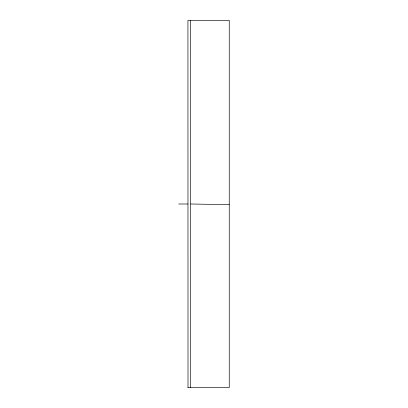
<?xml version="1.0" encoding="UTF-8"?>
<svg xmlns="http://www.w3.org/2000/svg" width="408" height="408" viewBox="0 0 408 408"><rect width="100%" height="100%" fill="white"/><g stroke="black" fill="none" stroke-linecap="round" stroke-linejoin="round"><path stroke-width="0.61" d="M187.935 387.58L229.245 387.58L229.245 20.4L187.935 20.4L188.011 387.58M178.755 203.99L187.935 203.99M190.689 203.99L229.245 204.704M190.689 20.4L190.689 387.58"/></g></svg>
